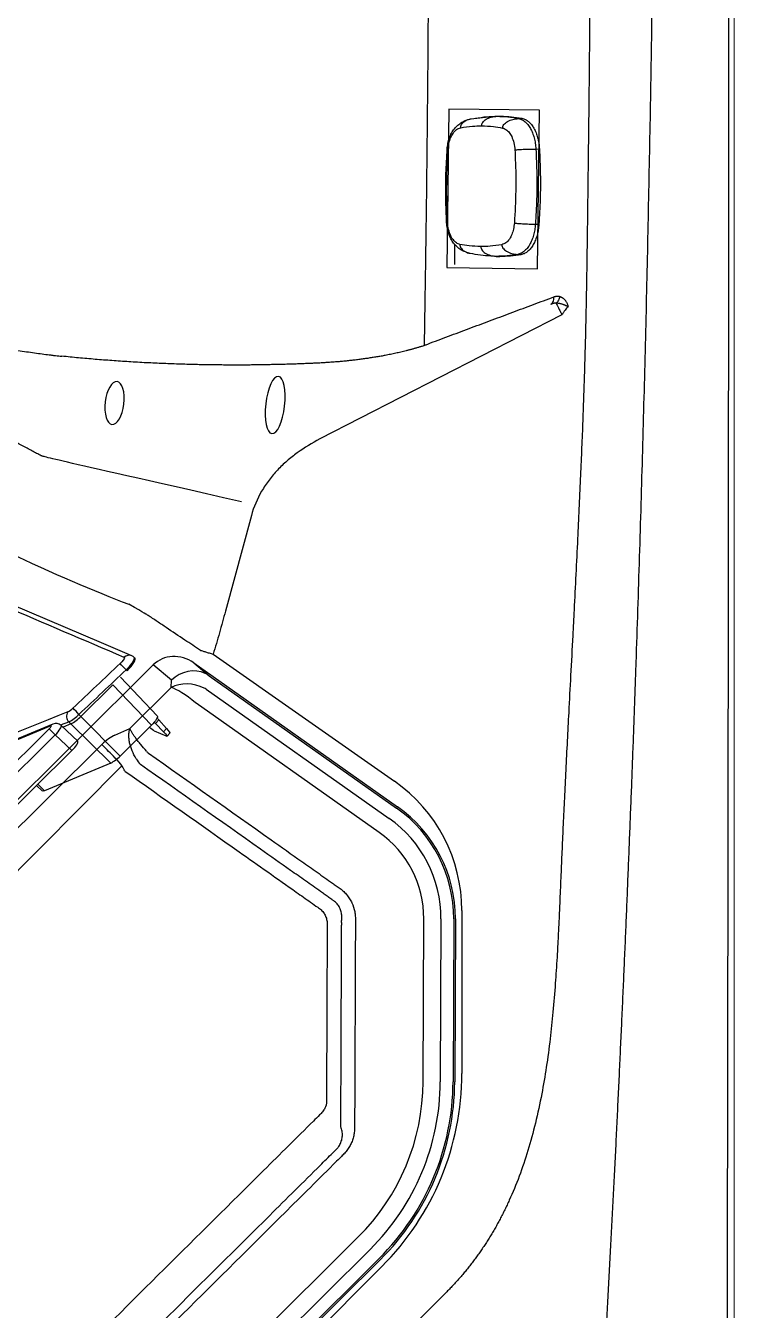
# Model space of a CAD drawing. Extents: x 528 to 612, y 788 to 934.
# Drawn here: x 600.08 to 612.38, y 815.98 to 838.28 of the extents above; entities that cross this region are included whole.
import ezdxf

# ---------------------------------------------------------------- set-up
doc = ezdxf.new("R2010")
doc.units = 0
doc.header["$MEASUREMENT"] = 0
for name, color, linetype in [('1', 4, 'Continuous'), ('BDIM_YELLOW', 2, 'Continuous'), ('DIM', 3, 'Continuous'), ('LIGHT', 1, 'Continuous'), ('Menu', 1, 'Continuous')]:
    doc.layers.add(name, color=color, linetype=linetype)

# ---------------------------------------------------------------- blocks, each defined once
blk = doc.blocks.new('WEIG')
at = {"layer": 'BDIM_YELLOW', "linetype": 'Continuous', "lineweight": 25}
for p, q in [((-0.5, 8.646), (-0.479, 8.646)), ((-0.445, 8.396), (-0.421, 8.396)), ((-0.421, 8.237), (0.504, 8.219)), ((-0.421, 8.051), (-0.421, 7.269)), ((-0.421, 8.051), (0.547, 8.032)), ((0.547, 8.032), (0.547, 7.269)), ((0.547, 7.269), (0.547, 8.032)), ((0.574, 8.105), (0.572, 8.19)), ((0.774, 8.18), (0.572, 8.19)), ((0.776, 8.103), (0.574, 8.105)), ((0.65, 7.998), (0.869, 8.088)), ((0.774, 8.18), (0.776, 8.103)), ((0.872, 8.165), (0.874, 8.092)), ((-0.469, 7.269), (-0.421, 7.269)), ((0.547, 7.269), (-0.421, 7.269)), ((-0.153, 6.927), (-0.55, 6.915)), ((-0.45, 7.053), (-0.505, 6.916)), ((-0.45, 7.053), (-0.501, 7.053)), ((0.52, 7.068), (-0.45, 7.053)), ((0.52, 7.068), (0.055, 5.913)), ((-0.675, 6.782), (-1.731, 4.159)), ((-0.669, 6.828), (-1.725, 4.206)), ((-0.668, 6.831), (-0.669, 6.828)), ((-0.653, -6.728), (-0.653, 6.727)), ((-0.653, 6.727), (-0.505, 6.727)), ((-0.109, 6.74), (-0.505, 6.727)), ((-0.505, 6.727), (-0.505, -6.728)), ((-0.109, -6.74), (-0.109, 6.74)), ((0.055, 5.913), (-0.109, 5.911)), ((-0.109, 5.88), (0.028, 5.882))]:
    blk.add_line(p, q, dxfattribs=at)
at = {"layer": 'BDIM_YELLOW', "linetype": 'Continuous', "lineweight": 25, "flags": 128}
for points in [[(-0.55, 8.636), (-1.076, 8.421), (-2.652, 7.776)], [(-0.624, 8.523), (-0.615, 8.521), (-0.606, 8.505), (-0.6, 8.477), (-0.596, 8.44), (-0.595, 8.399)], [(-0.445, 8.396), (-0.447, 8.479), (-0.456, 8.552), (-0.47, 8.608), (-0.487, 8.64), (-0.5, 8.643)], [(-0.421, 8.396), (-0.423, 8.448), (-0.426, 8.497), (-0.432, 8.542), (-0.44, 8.581), (-0.45, 8.612), (-0.461, 8.633), (-0.473, 8.644), (-0.479, 8.646)], [(0.055, 5.913), (0.042, 5.89), (0.028, 5.882)]]:
    blk.add_lwpolyline(points, dxfattribs=at)
at = {"layer": 'BDIM_YELLOW', "linetype": 'Continuous', "lineweight": 25}
for centre, radius, start, end in [((-0.504, 8.525), 0.121, 112.472, 180.6574), ((-0.512, 8.568), 0.0773, 81.1723, 119.3682), ((358.565, -0.003), 359.259, 178.65992, 178.83969), ((-0.736, -2.43), 10.829, 88.4585, 89.2554), ((359.075, -0.013), 359.618, 178.66008, 178.8396), ((-0.955, 7.268), 0.335, 341.8265, 0.6344), ((-0.503, 7.189), 0.136, 190.5714, 271.1137), ((-0.761, -5.255), 12.528, 88.6656, 89.3545), ((-1.136, 7.255), 0.667, 342.3492, 1.2328), ((-1.076, 7.247), 0.655, 342.7602, 1.9512), ((-0.062, 7.249), 0.609, 342.7603, 1.9516), ((-0.549, 6.787), 0.127, 90.3174, 160.8175), ((-0.584, 6.794), 0.0914, 158.2233, 188.0431)]:
    blk.add_arc(centre, radius, start, end, dxfattribs=at)
for centre, major_axis, ratio, start_param, end_param in [((318.368, 0), (-910.219, -329.734), 0.126611, 5.02422, 5.026684), ((336.133, 0), (-317.661, -277.901), 0.666132, 5.342658, 5.350514), ((336.147, -0.108), (-317.583, -277.807), 0.666037, 5.342635, 5.343035), ((-0.546, 6.727), (0.004, -0.187), 0.221083, 1.566408, 3.145837), ((-0.153, 6.74), (0, -0.188), 0.232392, 1.571354, 3.148816), ((-0.668, 6.727), (0, -0.0625), 0.232392, 1.571354, 3.665221)]:
    blk.add_ellipse(centre, major_axis=major_axis, ratio=ratio, start_param=start_param, end_param=end_param, dxfattribs=at)
at = {"layer": 'BDIM_YELLOW', "linetype": 'Continuous', "lineweight": 25, "extrusion": (0, 0, -1)}
for centre, major_axis, ratio, start_param, end_param in [((0.504, 8.031), (0, 0.188), 0.232456, 0.004592, 1.570442), ((0.661, 8.206), (-0.188, -0.001), 0.096976, 5.208183, 5.516205), ((0.663, 8.123), (-0.187, -0.007), 0.088863, 5.211351, 5.403771), ((0.685, 8.164), (-0.188, -0.001), 0.096976, 2.06659, 3.139938), ((0.687, 8.085), (-0.187, -0.007), 0.088863, 2.069758, 3.378755), ((0.468, 7.995), (-0.187, -0.007), 0.088863, 3.378755, 4.279902)]:
    blk.add_ellipse(centre, major_axis=major_axis, ratio=ratio, start_param=start_param, end_param=end_param, dxfattribs=at)
blk = doc.blocks.new('speaker')
at = {"layer": '1', "color": 3, "linetype": 'Continuous', "lineweight": 25}
for p, q in [((-0.157, 1.186), (-0.144, 1.189)), ((-0.144, 1.189), (0.214, 1.208)), ((0.212, 1.208), (0.273, 1.207)), ((0.272, 1.205), (0.374, 1.202)), ((0.313, 1.203), (0.374, 1.202)), ((0.683, 1.141), (0.743, 1.14)), ((0.74, 1.141), (0.743, 1.14)), ((0.948, 0.594), (1.009, 0.591)), ((0.858, -0.707), (0.919, -0.712)), ((-0.564, -0.965), (-0.588, -1.316)), ((-0.564, -0.965), (-0.588, -1.316)), ((-0.305, -1.143), (-0.318, -1.138)), ((0.145, -1.222), (0.05, -1.21)), ((0.112, -1.22), (0.051, -1.213)), ((0.206, -1.229), (0.111, -1.218)), ((0.145, -1.222), (0.206, -1.229)), ((0.52, -1.212), (0.58, -1.219)), ((0.588, -1.218), (0.58, -1.219))]:
    blk.add_line(p, q, dxfattribs=at)
for points, knots in [([(-0.589, 0.689), (-0.584, 0.722), (-0.573, 0.788), (-0.54, 0.879), (-0.498, 0.962), (-0.444, 1.034), (-0.381, 1.093), (-0.308, 1.139), (-0.238, 1.17), (-0.19, 1.179), (-0.171, 1.183)], [0, 0, 0, 0, 0.137423, 0.271063, 0.402521, 0.532791, 0.660804, 0.787455, 0.913938, 1, 1, 1, 1]), ([(-0.332, 1.045), (-0.331, 1.054), (-0.329, 1.076), (-0.313, 1.105), (-0.288, 1.132), (-0.239, 1.164), (-0.189, 1.184), (-0.15, 1.186), (-0.143, 1.187)], [0, 0, 0, 0, 0.100117, 0.216215, 0.355977, 0.521939, 0.915145, 1, 1, 1, 1]), ([(0.032, 1.054), (0.034, 1.064), (0.038, 1.085), (0.056, 1.115), (0.083, 1.142), (0.134, 1.174), (0.212, 1.2), (0.278, 1.202), (0.313, 1.203)], [0, 0, 0, 0, 0.075049, 0.162076, 0.266841, 0.391246, 0.685996, 1, 1, 1, 1]), ([(0.313, 1.203), (0.375, 1.198), (0.499, 1.186), (0.622, 1.156), (0.683, 1.141)], [0, 0, 0, 0, 0.5, 1, 1, 1, 1]), ([(0.374, 1.202), (0.435, 1.196), (0.558, 1.185), (0.679, 1.156), (0.74, 1.141)], [0, 0, 0, 0, 0.500001, 1, 1, 1, 1]), ([(0.392, 0.994), (0.395, 1.003), (0.4, 1.025), (0.419, 1.054), (0.448, 1.08), (0.502, 1.112), (0.582, 1.138), (0.649, 1.14), (0.683, 1.141)], [0, 0, 0, 0, 0.07505, 0.162076, 0.266839, 0.391242, 0.685992, 1, 1, 1, 1]), ([(0.683, 1.141), (0.702, 1.135), (0.739, 1.121), (0.79, 1.081), (0.836, 1.027), (0.876, 0.959), (0.908, 0.879), (0.931, 0.79), (0.946, 0.694), (0.947, 0.628), (0.948, 0.594)], [0, 0, 0, 0, 0.125505, 0.249704, 0.373992, 0.499776, 0.625678, 0.750079, 0.874386, 1, 1, 1, 1]), ([(0.743, 1.14), (0.762, 1.134), (0.799, 1.12), (0.851, 1.079), (0.897, 1.025), (0.937, 0.957), (0.969, 0.876), (0.992, 0.787), (1.007, 0.691), (1.009, 0.624), (1.009, 0.591)], [0, 0, 0, 0, 0.125114, 0.25021, 0.375201, 0.5, 0.624799, 0.74979, 0.874886, 1, 1, 1, 1]), ([(-0.575, 0.682), (-0.568, 0.717), (-0.556, 0.788), (-0.519, 0.881), (-0.469, 0.963), (-0.405, 1.024), (-0.357, 1.038), (-0.332, 1.045)], [0, 0, 0, 0, 0.1868454, 0.373701, 0.5604087, 0.7802215, 1, 1, 1, 1]), ([(-0.332, 1.045), (-0.264, 1.051), (-0.142, 1.062), (-0.021, 1.057), (0.032, 1.054)], [0, 0, 0, 0, 0.559986, 1, 1, 1, 1]), ([(0.032, 1.054), (0.1, 1.047), (0.221, 1.036), (0.34, 1.006), (0.392, 0.994)], [0, 0, 0, 0, 0.559986, 1, 1, 1, 1]), ([(0.392, 0.994), (0.412, 0.986), (0.452, 0.969), (0.503, 0.914), (0.546, 0.833), (0.577, 0.727), (0.581, 0.643), (0.583, 0.601)], [0, 0, 0, 0, 0.186661, 0.373374, 0.560001, 0.780011, 1, 1, 1, 1]), ([(-0.678, -0.587), (-0.675, -0.445), (-0.67, -0.161), (-0.64, 0.266), (-0.606, 0.548), (-0.589, 0.689)], [0, 0, 0, 0, 0.333326, 0.666674, 1, 1, 1, 1]), ([(-0.662, -0.582), (-0.66, -0.464), (-0.656, -0.228), (-0.631, 0.195), (-0.596, 0.498), (-0.575, 0.682)], [0, 0, 0, 0, 0.280017, 0.560061, 1, 1, 1, 1]), ([(-0.589, 0.689), (-0.589, 0.688), (-0.589, 0.687), (-0.579, 0.684), (-0.575, 0.682)], [0, 0, 0, 0, 0.47605, 1, 1, 1, 1]), ([(0.583, 0.601), (0.581, 0.483), (0.577, 0.246), (0.552, -0.177), (0.517, -0.479), (0.495, -0.664)], [0, 0, 0, 0, 0.280017, 0.560061, 1, 1, 1, 1]), ([(0.583, 0.601), (0.589, 0.602), (0.604, 0.603), (0.637, 0.604), (0.679, 0.604), (0.748, 0.604), (0.842, 0.601), (0.912, 0.597), (0.948, 0.594)], [0, 0, 0, 0, 0.075054, 0.162074, 0.266824, 0.391217, 0.685963, 1, 1, 1, 1]), ([(0.948, 0.594), (0.945, 0.45), (0.94, 0.16), (0.91, -0.276), (0.875, -0.563), (0.858, -0.707)], [0, 0, 0, 0, 0.333331, 0.666669, 1, 1, 1, 1]), ([(1.009, 0.591), (1.007, 0.446), (1.001, 0.156), (0.971, -0.28), (0.937, -0.568), (0.919, -0.712)], [0, 0, 0, 0, 0.333338, 0.666662, 1, 1, 1, 1]), ([(-0.331, -1.134), (-0.349, -1.127), (-0.395, -1.112), (-0.461, -1.072), (-0.526, -1.017), (-0.581, -0.949), (-0.624, -0.871), (-0.655, -0.783), (-0.674, -0.687), (-0.677, -0.621), (-0.678, -0.587)], [0, 0, 0, 0, 0.086276, 0.212098, 0.338317, 0.466117, 0.596395, 0.728059, 0.862063, 1, 1, 1, 1]), ([(-0.662, -0.582), (-0.667, -0.583), (-0.677, -0.585), (-0.677, -0.586), (-0.677, -0.587)], [0, 0, 0, 0, 0.524053, 1, 1, 1, 1]), ([(-0.472, -0.975), (-0.492, -0.967), (-0.531, -0.951), (-0.582, -0.895), (-0.626, -0.815), (-0.656, -0.708), (-0.66, -0.624), (-0.662, -0.582)], [0, 0, 0, 0, 0.186661, 0.373374, 0.560001, 0.780011, 1, 1, 1, 1]), ([(0.495, -0.664), (0.489, -0.699), (0.476, -0.769), (0.44, -0.863), (0.39, -0.944), (0.326, -1.006), (0.277, -1.019), (0.253, -1.026)], [0, 0, 0, 0, 0.186845, 0.373701, 0.560409, 0.780222, 1, 1, 1, 1]), ([(0.495, -0.664), (0.502, -0.665), (0.516, -0.669), (0.549, -0.674), (0.59, -0.68), (0.659, -0.689), (0.753, -0.699), (0.822, -0.704), (0.858, -0.707)], [0, 0, 0, 0, 0.0750544, 0.1620735, 0.2668246, 0.3912169, 0.6859633, 1, 1, 1, 1]), ([(0.858, -0.707), (0.853, -0.74), (0.842, -0.806), (0.814, -0.898), (0.779, -0.983), (0.737, -1.058), (0.688, -1.12), (0.635, -1.167), (0.578, -1.2), (0.54, -1.208), (0.52, -1.212)], [0, 0, 0, 0, 0.125614, 0.249921, 0.374322, 0.500224, 0.626008, 0.750296, 0.874495, 1, 1, 1, 1]), ([(0.919, -0.712), (0.914, -0.744), (0.904, -0.809), (0.876, -0.901), (0.842, -0.985), (0.801, -1.059), (0.753, -1.121), (0.701, -1.169), (0.645, -1.204), (0.607, -1.213), (0.588, -1.218)], [0, 0, 0, 0, 0.125117, 0.250217, 0.375217, 0.500028, 0.624818, 0.749795, 0.874889, 1, 1, 1, 1]), ([(-0.472, -0.975), (-0.472, -0.985), (-0.473, -1.006), (-0.461, -1.038), (-0.44, -1.068), (-0.396, -1.106), (-0.349, -1.132), (-0.311, -1.14), (-0.305, -1.141)], [0, 0, 0, 0, 0.100431, 0.216895, 0.357098, 0.523583, 0.918025, 1, 1, 1, 1]), ([(-0.112, -1.035), (-0.18, -1.029), (-0.3, -1.017), (-0.419, -0.988), (-0.472, -0.975)], [0, 0, 0, 0, 0.559986, 1, 1, 1, 1]), ([(0.253, -1.026), (0.185, -1.032), (0.063, -1.044), (-0.059, -1.038), (-0.112, -1.035)], [0, 0, 0, 0, 0.559986, 1, 1, 1, 1]), ([(-0.112, -1.035), (-0.112, -1.045), (-0.111, -1.067), (-0.097, -1.099), (-0.074, -1.129), (-0.028, -1.168), (0.046, -1.204), (0.111, -1.216), (0.145, -1.222)], [0, 0, 0, 0, 0.075048, 0.162077, 0.266843, 0.39125, 0.686, 1, 1, 1, 1]), ([(0.253, -1.026), (0.254, -1.036), (0.256, -1.057), (0.271, -1.089), (0.296, -1.119), (0.345, -1.159), (0.421, -1.194), (0.487, -1.206), (0.52, -1.212)], [0, 0, 0, 0, 0.075049, 0.162076, 0.266841, 0.391246, 0.685996, 1, 1, 1, 1]), ([(0.051, -1.213), (-0.009, -1.204), (-0.128, -1.188), (-0.246, -1.158), (-0.305, -1.143)], [0, 0, 0, 0, 0.500034, 1, 1, 1, 1]), ([(0.58, -1.219), (0.517, -1.225), (0.392, -1.237), (0.268, -1.232), (0.206, -1.229)], [0, 0, 0, 0, 0.499999, 1, 1, 1, 1])]:
    blk.add_open_spline(points, degree=3, knots=knots, dxfattribs=at)
for points in [[(-0.063, 1.194), (0, 1.2), (0.125, 1.212), (0.25, 1.206), (0.313, 1.203)], [(0.52, -1.212), (0.458, -1.218), (0.332, -1.23), (0.207, -1.224), (0.145, -1.222)]]:
    blk.add_open_spline(points, degree=3, dxfattribs=at)
blk = doc.blocks.new('2018 LL Filter Lid')
at = {"layer": '1', "linetype": 'Continuous', "lineweight": 25}
for p, q in [((-4.023, 9.193), (4.049, 9.193)), ((-4.023, 9.165), (4.049, 9.165)), ((-4.023, 8.943), (4.049, 8.943)), ((4.049, 8.645), (-4.023, 8.645)), ((-9.115, 5.913), (-7.115, 7.912)), ((-9.094, 5.893), (-7.095, 7.892)), ((-8.938, 5.736), (-6.938, 7.736)), ((-6.727, 7.525), (-8.727, 5.525)), ((-9.022, -0.441), (-9.773, 3.823)), ((-9.054, -0.095), (-9.745, 3.828)), ((-8.851, 0.033), (-9.527, 3.866)), ((-9.234, 3.918), (-8.558, 0.084)), ((-6.876, -0.05), (6.876, 0.05)), ((-9.022, -0.441), (-9.054, -0.095)), ((-8.441, -0.413), (-8.536, -0.499)), ((-7.429, -0.413), (-8.441, -0.413)), ((-7.167, -0.514), (-7.429, -0.413)), ((-8.536, -0.499), (-8.498, -0.912)), ((-6.89, -0.561), (6.916, -0.561)), ((-8.498, -0.912), (8.524, -0.912))]:
    blk.add_line(p, q, dxfattribs=at)
for centre, radius, start, end in [((-4.023, 4.82), 4.373, 90, 134.9999), ((-4.023, 4.82), 4.344, 90, 134.9999), ((-4.023, 4.82), 4.123, 90, 134.9999), ((-4.023, 4.82), 3.825, 90, 134.9999), ((-7.437, 4.235), 2.373, 134.9999, 190), ((-7.437, 4.235), 2.344, 134.9999, 190), ((-7.437, 4.235), 2.123, 134.9999, 190), ((-7.437, 4.235), 1.825, 134.9999, 190)]:
    blk.add_arc(centre, radius, start, end, dxfattribs=at)
for centre, major_axis, ratio, start_param, end_param in [((-8.354, 0.15), (0.353, -0.388), 0.966078, 4.221091, 4.291367), ((-8.354, 0.15), (-0.164, -0.149), 0.846462, 5.791888, 5.862163), ((-8.441, 0.071), (0.051, -0.525), 0.214989, 4.691687, 5.862035), ((-8.547, 0.105), (-0.369, -0.442), 0.813707, 5.692032, 5.847907), ((-8.536, -0.016), (-0.525, 0.023), 0.919446, 0.370167, 1.61079), ((-8.441, 0.071), (0.267, -0.458), 0.746474, 4.448741, 5.619089), ((-8.506, -0.342), (0.053, -0.568), 0.920287, 4.801709, 6.198207)]:
    blk.add_ellipse(centre, major_axis=major_axis, ratio=ratio, start_param=start_param, end_param=end_param, dxfattribs=at)
for points, knots in [([(-7.358, 0.117), (-7.509, 0.973), (-7.66, 1.829), (-7.849, 2.899), (-7.887, 3.113), (-7.943, 3.434), (-7.962, 3.541), (-8, 3.755), (-8.019, 3.861), (-8.042, 3.995), (-8.047, 4.022), (-8.054, 4.062), (-8.056, 4.075), (-8.061, 4.102), (-8.064, 4.116), (-8.07, 4.156), (-8.073, 4.183), (-8.074, 4.237), (-8.074, 4.264), (-8.069, 4.317), (-8.065, 4.344), (-8.056, 4.384), (-8.052, 4.397), (-8.045, 4.423), (-8.041, 4.436), (-8.018, 4.499), (-7.994, 4.547), (-7.949, 4.615), (-7.932, 4.637), (-7.906, 4.667), (-7.897, 4.677), (-7.878, 4.696), (-7.868, 4.706), (-7.84, 4.734), (-7.821, 4.753), (-7.783, 4.791), (-7.764, 4.81), (-7.669, 4.905), (-7.593, 4.981), (-7.212, 5.362), (-6.908, 5.666), (-6.3, 6.274), (-5.995, 6.578), (-5.615, 6.959), (-5.539, 7.035), (-5.444, 7.13), (-5.425, 7.149), (-5.387, 7.187), (-5.368, 7.206), (-5.34, 7.234), (-5.33, 7.244), (-5.311, 7.263), (-5.301, 7.272), (-5.271, 7.299), (-5.25, 7.315), (-5.216, 7.338), (-5.205, 7.346), (-5.182, 7.359), (-5.17, 7.366), (-5.134, 7.385), (-5.11, 7.396), (-5.06, 7.415), (-5.034, 7.423), (-4.982, 7.435), (-4.955, 7.44), (-4.915, 7.445), (-4.902, 7.446), (-4.875, 7.447), (-4.862, 7.447), (-4.822, 7.447), (-4.795, 7.447), (-4.715, 7.447), (-4.661, 7.447), (-4.394, 7.447), (-4.18, 7.447), (-3.752, 7.447), (-3.538, 7.447), (-1.614, 7.447), (0.097, 7.447), (2.236, 7.447), (2.664, 7.447), (3.52, 7.447), (3.947, 7.447), (4.482, 7.447), (4.589, 7.447), (4.749, 7.447), (4.803, 7.447), (4.87, 7.447), (4.883, 7.447), (4.91, 7.447), (4.923, 7.446), (4.95, 7.444), (4.963, 7.442), (4.99, 7.438), (5.003, 7.436), (5.068, 7.422), (5.118, 7.405), (5.178, 7.376), (5.19, 7.37), (5.213, 7.357), (5.225, 7.35), (5.258, 7.328), (5.28, 7.312), (5.31, 7.287), (5.32, 7.278), (5.34, 7.26), (5.349, 7.251), (5.378, 7.223), (5.397, 7.204), (5.453, 7.147), (5.491, 7.109), (5.832, 6.768), (6.135, 6.465), (6.438, 6.162)], [0, 0, 0, 0, 0.125, 0.125, 0.15625, 0.15625, 0.171875, 0.171875, 0.1875, 0.1875, 0.191406, 0.191406, 0.193359, 0.193359, 0.195312, 0.195312, 0.199219, 0.199219, 0.203125, 0.203125, 0.207031, 0.207031, 0.208984, 0.208984, 0.210937, 0.210937, 0.21875, 0.21875, 0.222656, 0.222656, 0.224609, 0.224609, 0.226562, 0.226562, 0.230469, 0.230469, 0.234375, 0.234375, 0.25, 0.25, 0.3125, 0.3125, 0.375, 0.375, 0.390625, 0.390625, 0.394531, 0.394531, 0.398437, 0.398437, 0.400391, 0.400391, 0.402344, 0.402344, 0.40625, 0.40625, 0.408203, 0.408203, 0.410156, 0.410156, 0.414062, 0.414062, 0.417969, 0.417969, 0.421875, 0.421875, 0.423828, 0.423828, 0.425781, 0.425781, 0.429687, 0.429687, 0.4375, 0.4375, 0.46875, 0.46875, 0.5, 0.5, 0.75, 0.75, 0.8125, 0.8125, 0.875, 0.875, 0.890625, 0.890625, 0.898437, 0.898437, 0.900391, 0.900391, 0.902344, 0.902344, 0.904297, 0.904297, 0.90625, 0.90625, 0.914062, 0.914062, 0.916016, 0.916016, 0.917969, 0.917969, 0.921875, 0.921875, 0.923828, 0.923828, 0.925781, 0.925781, 0.929687, 0.929687, 0.9375, 0.9375, 1, 1, 1, 1]), ([(6.269, 5.994), (5.95, 6.313), (5.631, 6.632), (5.292, 6.971), (5.262, 7), (5.227, 7.035), (5.213, 7.05), (5.205, 7.058), (5.203, 7.06), (5.198, 7.065), (5.195, 7.068), (5.188, 7.075), (5.183, 7.08), (5.178, 7.089), (5.177, 7.091), (5.174, 7.097), (5.173, 7.1), (5.167, 7.114), (5.161, 7.126), (5.14, 7.158), (5.124, 7.177), (5.097, 7.205), (5.087, 7.213), (5.066, 7.229), (5.056, 7.237), (5.033, 7.25), (5.022, 7.257), (4.998, 7.268), (4.986, 7.273), (4.961, 7.281), (4.949, 7.285), (4.93, 7.289), (4.923, 7.291), (4.91, 7.293), (4.904, 7.294), (4.885, 7.296), (4.872, 7.296), (4.846, 7.296), (4.833, 7.296), (4.717, 7.297), (4.615, 7.296), (4.409, 7.296), (4.306, 7.296), (3.38, 7.296), (2.558, 7.296), (0.089, 7.296), (-1.556, 7.296), (-3.613, 7.296), (-4.025, 7.296), (-4.539, 7.296), (-4.642, 7.296), (-4.771, 7.296), (-4.796, 7.296), (-4.835, 7.296), (-4.848, 7.297), (-4.867, 7.295), (-4.873, 7.295), (-4.886, 7.293), (-4.892, 7.292), (-4.911, 7.288), (-4.924, 7.284), (-4.949, 7.276), (-4.961, 7.272), (-4.998, 7.256), (-5.021, 7.243), (-5.053, 7.22), (-5.063, 7.211), (-5.082, 7.193), (-5.091, 7.184), (-5.117, 7.154), (-5.131, 7.132), (-5.145, 7.104), (-5.146, 7.101), (-5.149, 7.095), (-5.151, 7.092), (-5.156, 7.083), (-5.159, 7.077), (-5.166, 7.07), (-5.168, 7.067), (-5.173, 7.063), (-5.175, 7.06), (-5.183, 7.054), (-5.187, 7.049), (-5.202, 7.035), (-5.211, 7.026), (-5.229, 7.007), (-5.239, 6.998), (-5.267, 6.97), (-5.285, 6.951), (-5.323, 6.913), (-5.379, 6.857), (-5.734, 6.502), (-6.071, 6.166), (-6.669, 5.567), (-6.968, 5.268), (-7.342, 4.894), (-7.417, 4.819), (-7.529, 4.707), (-7.567, 4.67), (-7.623, 4.614), (-7.642, 4.595), (-7.67, 4.567), (-7.679, 4.557), (-7.698, 4.539), (-7.707, 4.529), (-7.722, 4.516), (-7.727, 4.512), (-7.736, 4.503), (-7.741, 4.498), (-7.755, 4.484), (-7.763, 4.474), (-7.787, 4.442), (-7.801, 4.419), (-7.817, 4.383), (-7.822, 4.371), (-7.83, 4.345), (-7.833, 4.332), (-7.841, 4.293), (-7.843, 4.267), (-7.841, 4.228), (-7.84, 4.214), (-7.837, 4.195), (-7.836, 4.188), (-7.833, 4.175), (-7.832, 4.169), (-7.827, 4.149), (-7.825, 4.136), (-7.82, 4.11), (-7.818, 4.097), (-7.811, 4.058), (-7.806, 4.032), (-7.797, 3.979), (-7.793, 3.953), (-7.77, 3.822), (-7.751, 3.718), (-7.714, 3.508), (-7.696, 3.404), (-7.64, 3.089), (-7.603, 2.88), (-7.419, 1.833), (-7.271, 0.996), (-7.123, 0.159)], [0, 0, 0, 0, 0.0625, 0.0625, 0.066406, 0.068359, 0.069336, 0.069336, 0.069824, 0.069824, 0.070313, 0.070313, 0.071289, 0.071289, 0.071777, 0.071777, 0.072266, 0.072266, 0.074219, 0.074219, 0.078125, 0.078125, 0.080078, 0.080078, 0.082031, 0.082031, 0.083984, 0.083984, 0.085937, 0.085937, 0.087891, 0.087891, 0.088867, 0.088867, 0.089844, 0.089844, 0.091797, 0.091797, 0.09375, 0.09375, 0.109375, 0.109375, 0.125, 0.125, 0.25, 0.25, 0.5, 0.5, 0.5625, 0.5625, 0.578125, 0.578125, 0.582031, 0.582031, 0.583984, 0.583984, 0.584961, 0.584961, 0.585937, 0.585937, 0.587891, 0.587891, 0.589844, 0.589844, 0.59375, 0.59375, 0.595703, 0.595703, 0.597656, 0.597656, 0.601562, 0.601562, 0.602051, 0.602051, 0.602539, 0.602539, 0.603516, 0.603516, 0.604004, 0.604004, 0.604492, 0.604492, 0.605469, 0.605469, 0.607422, 0.607422, 0.609375, 0.609375, 0.613281, 0.613281, 0.617187, 0.625, 0.6875, 0.6875, 0.75, 0.75, 0.765625, 0.765625, 0.773437, 0.773437, 0.777344, 0.777344, 0.779297, 0.779297, 0.78125, 0.78125, 0.782227, 0.782227, 0.783203, 0.783203, 0.785156, 0.785156, 0.789062, 0.789062, 0.791016, 0.791016, 0.792969, 0.792969, 0.796875, 0.796875, 0.798828, 0.798828, 0.799805, 0.799805, 0.800781, 0.800781, 0.802734, 0.802734, 0.804687, 0.804687, 0.808594, 0.808594, 0.8125, 0.8125, 0.828125, 0.828125, 0.84375, 0.84375, 0.875, 0.875, 1, 1, 1, 1]), ([(-6.85, 0.052), (-6.99, 0.849), (-7.131, 1.646), (-7.342, 2.842), (-7.412, 3.24), (-7.5, 3.738), (-7.517, 3.838), (-7.544, 3.987), (-7.552, 4.037), (-7.563, 4.099), (-7.566, 4.112), (-7.569, 4.137), (-7.571, 4.149), (-7.571, 4.175), (-7.571, 4.187), (-7.569, 4.213), (-7.567, 4.226), (-7.559, 4.263), (-7.551, 4.287), (-7.536, 4.322), (-7.53, 4.334), (-7.516, 4.355), (-7.509, 4.366), (-7.494, 4.386), (-7.485, 4.396), (-7.467, 4.414), (-7.458, 4.423), (-7.431, 4.45), (-7.413, 4.468), (-7.322, 4.559), (-7.249, 4.632), (-6.885, 4.996), (-6.594, 5.287), (-6.012, 5.869), (-5.721, 6.16), (-5.394, 6.487), (-5.358, 6.524), (-5.312, 6.569), (-5.303, 6.578), (-5.289, 6.592), (-5.285, 6.597), (-5.278, 6.603), (-5.276, 6.605), (-5.271, 6.61), (-5.268, 6.612), (-5.26, 6.617), (-5.255, 6.621), (-5.244, 6.628), (-5.238, 6.631), (-5.221, 6.64), (-5.209, 6.644), (-5.184, 6.653), (-5.172, 6.656), (-5.147, 6.662), (-5.134, 6.664), (-5.109, 6.667), (-5.096, 6.667), (-5.071, 6.668), (-5.058, 6.668), (-4.995, 6.668), (-4.944, 6.668), (-4.691, 6.668), (-4.488, 6.668), (-3.88, 6.668), (-3.475, 6.668), (-1.448, 6.668), (0.174, 6.668), (2.606, 6.668), (3.417, 6.668), (4.431, 6.668), (4.633, 6.668), (4.887, 6.668), (4.938, 6.668), (5.014, 6.668), (5.039, 6.668), (5.077, 6.668), (5.09, 6.668), (5.115, 6.668), (5.128, 6.667), (5.165, 6.664), (5.19, 6.659), (5.22, 6.65), (5.226, 6.648), (5.238, 6.643), (5.244, 6.64), (5.262, 6.632), (5.273, 6.626), (5.289, 6.616), (5.294, 6.612), (5.303, 6.604), (5.308, 6.6), (5.321, 6.587), (5.33, 6.578), (5.356, 6.551), (5.374, 6.534), (5.674, 6.234), (5.956, 5.952), (6.238, 5.67)], [0, 0, 0, 0, 0.125, 0.125, 0.1875, 0.1875, 0.203125, 0.203125, 0.210937, 0.210937, 0.212891, 0.212891, 0.214844, 0.214844, 0.216797, 0.216797, 0.21875, 0.21875, 0.222656, 0.222656, 0.224609, 0.224609, 0.226562, 0.226562, 0.228516, 0.228516, 0.230469, 0.230469, 0.234375, 0.234375, 0.25, 0.25, 0.3125, 0.3125, 0.375, 0.375, 0.382812, 0.382812, 0.384766, 0.384766, 0.385742, 0.385742, 0.38623, 0.38623, 0.386719, 0.386719, 0.387695, 0.387695, 0.388672, 0.388672, 0.390625, 0.390625, 0.392578, 0.392578, 0.394531, 0.394531, 0.396484, 0.396484, 0.398437, 0.398437, 0.40625, 0.40625, 0.4375, 0.4375, 0.5, 0.5, 0.75, 0.75, 0.875, 0.875, 0.90625, 0.90625, 0.914063, 0.914063, 0.917969, 0.917969, 0.919922, 0.919922, 0.921875, 0.921875, 0.925781, 0.925781, 0.926758, 0.926758, 0.927734, 0.927734, 0.929688, 0.929688, 0.930664, 0.930664, 0.931641, 0.931641, 0.933594, 0.933594, 0.9375, 0.9375, 1, 1, 1, 1]), ([(-7.358, 0.071), (-7.361, 0.019), (-7.365, -0.032), (-7.371, -0.093), (-7.372, -0.105), (-7.375, -0.129), (-7.376, -0.141), (-7.38, -0.176), (-7.383, -0.198), (-7.39, -0.241), (-7.393, -0.261), (-7.4, -0.299), (-7.403, -0.317), (-7.409, -0.341), (-7.41, -0.349), (-7.414, -0.364), (-7.416, -0.371), (-7.42, -0.384), (-7.422, -0.39), (-7.424, -0.399), (-7.425, -0.402), (-7.427, -0.407), (-7.428, -0.41), (-7.429, -0.413)], [0, 0, 0, 0, 0.25, 0.25, 0.3125, 0.3125, 0.375, 0.375, 0.5, 0.5, 0.625, 0.625, 0.75, 0.75, 0.8125, 0.8125, 0.875, 0.875, 0.9375, 0.9375, 0.96875, 0.96875, 1, 1, 1, 1]), ([(-7.139, 0.036), (-7.151, -0.015), (-7.167, -0.063), (-7.191, -0.122), (-7.197, -0.134), (-7.207, -0.156), (-7.213, -0.168), (-7.23, -0.2), (-7.242, -0.221), (-7.268, -0.26), (-7.281, -0.279), (-7.309, -0.314), (-7.323, -0.33), (-7.345, -0.351), (-7.353, -0.358), (-7.368, -0.371), (-7.375, -0.377), (-7.391, -0.389), (-7.398, -0.394), (-7.41, -0.402), (-7.414, -0.404), (-7.421, -0.408), (-7.425, -0.411), (-7.429, -0.413)], [0, 0, 0, 0, 0.25, 0.25, 0.3125, 0.3125, 0.375, 0.375, 0.5, 0.5, 0.625, 0.625, 0.75, 0.75, 0.8125, 0.8125, 0.875, 0.875, 0.9375, 0.9375, 0.96875, 0.96875, 1, 1, 1, 1]), ([(-6.852, 0.045), (-6.852, 0.045), (-6.89, -0.074), (-6.89, -0.197), (-6.89, -0.257), (-6.89, -0.368), (-6.89, -0.418), (-6.89, -0.502), (-6.89, -0.537), (-6.89, -0.561)], [0, 0, 0, 0, 0.25, 0.25, 0.5, 0.5, 0.75, 0.75, 1, 1, 1, 1]), ([(-7.167, -0.514), (-7.131, -0.528), (-7.088, -0.54), (-6.993, -0.556), (-6.942, -0.561), (-6.89, -0.561)], [0, 0, 0, 0, 0.5, 0.5, 1, 1, 1, 1])]:
    blk.add_open_spline(points, degree=3, knots=knots, dxfattribs=at)
for points in [[(-7.358, 0.071), (-7.355, 0.086), (-7.356, 0.102), (-7.358, 0.117)], [(-7.139, 0.036), (-7.129, 0.076), (-7.124, 0.117), (-7.123, 0.159)]]:
    blk.add_open_spline(points, degree=3, dxfattribs=at)
blk = doc.blocks.new('2018 FLASH')
at = {"layer": '1', "color": 6, "linetype": 'Continuous', "lineweight": 18}
blk.add_line((84.42, 2.898), (84.42, 81.522), dxfattribs=at)
at = {"layer": '1', "linetype": 'Continuous', "lineweight": 25}
for p, q in [((79.464, 31.913), (79.429, 29.163)), ((81.04, 31.893), (79.464, 31.913)), ((81.005, 29.143), (81.04, 31.893)), ((79.429, 29.163), (81.005, 29.143)), ((81.428, 28.344), (77.226, 26.188)), ((79.035, 27.813), (79.048, 27.813)), ((79.035, 27.807), (79.048, 27.813)), ((79.035, 27.807), (79.035, 27.813)), ((76.036, 24.858), (75.585, 23.198)), ((75.372, 22.452), (78.523, 20.246)), ((79.69, 18.003), (79.69, 15.175)), ((78.303, 11.825), (72.595, 6.117)), ((79.427, 11.385), (72.481, 4.439))]:
    blk.add_line(p, q, dxfattribs=at)
for centre, radius, start, end in [((81.158, 28.632), 0.132, 304.798, 9.8316), ((76.952, 18.003), 2.738, 359.9999, 55), ((74.952, 15.175), 4.738, 315, 359.9999)]:
    blk.add_arc(centre, radius, start, end, dxfattribs=at)
blk.add_ellipse((-11.01, 84.019), major_axis=(87.337, -61.039), ratio=0.051723, start_param=5.993439, end_param=6.080707, dxfattribs=at)
for points, knots in [([(84.277, 81.473), (84.277, 81.469), (84.277, 81.466), (84.277, 81.46), (84.277, 81.45), (84.277, 81.428), (84.277, 81.383), (84.277, 81.294), (84.278, 81.115), (84.278, 80.757), (84.28, 80.041), (84.283, 78.61), (84.286, 77.383), (84.291, 74.929), (84.294, 73.293), (84.303, 68.385), (84.308, 65.113), (84.315, 58.569), (84.318, 55.298), (84.321, 48.754), (84.323, 42.21), (84.321, 35.666), (84.318, 29.122), (84.315, 25.851), (84.308, 19.307), (84.303, 16.035), (84.291, 9.491), (84.284, 6.219), (84.277, 2.947)], [0, 0, 0, 0, 0.000122, 0.000122, 0.000244, 0.000488, 0.000977, 0.001953, 0.003906, 0.007812, 0.015625, 0.03125, 0.0625, 0.0625, 0.125, 0.125, 0.25, 0.25, 0.375, 0.375, 0.5, 0.625, 0.625, 0.75, 0.75, 0.875, 0.875, 1, 1, 1, 1]), ([(81.855, 50.431), (81.857, 50.252), (81.863, 49.895), (81.87, 49.359), (81.877, 48.823), (81.884, 48.287), (81.89, 47.751), (81.896, 47.215), (81.901, 46.678), (81.906, 46.142), (81.911, 45.606), (81.915, 45.07), (81.919, 44.534), (81.922, 43.998), (81.925, 43.462), (81.928, 42.926), (81.93, 42.39), (81.932, 41.854), (81.933, 41.318), (81.934, 40.782), (81.935, 40.246), (81.935, 39.709), (81.935, 39.173), (81.934, 38.637), (81.933, 38.101), (81.932, 37.565), (81.93, 37.029), (81.928, 36.493), (81.925, 35.957), (81.922, 35.421), (81.919, 34.885), (81.915, 34.349), (81.911, 33.813), (81.906, 33.277), (81.901, 32.741), (81.896, 32.205), (81.89, 31.669), (81.884, 31.133), (81.877, 30.597), (81.87, 30.061), (81.863, 29.525), (81.857, 29.168), (81.855, 28.989)], [0, 0, 0, 0, 0.025004, 0.050008, 0.075011, 0.100014, 0.125017, 0.150019, 0.175021, 0.200023, 0.225024, 0.250025, 0.275026, 0.300027, 0.325027, 0.350027, 0.375027, 0.400027, 0.425026, 0.450026, 0.475025, 0.500024, 0.525023, 0.550022, 0.575021, 0.60002, 0.625018, 0.650017, 0.675016, 0.700014, 0.725013, 0.750011, 0.77501, 0.800008, 0.825007, 0.850006, 0.875005, 0.900003, 0.925002, 0.950001, 0.975001, 1, 1, 1, 1]), ([(81.835, 4.739), (81.845, 4.884), (81.864, 5.175), (81.892, 5.61), (81.92, 6.046), (81.948, 6.482), (81.975, 6.918), (82.002, 7.354), (82.029, 7.79), (82.055, 8.227), (82.081, 8.664), (82.107, 9.101), (82.132, 9.538), (82.157, 9.976), (82.181, 10.413), (82.205, 10.851), (82.229, 11.289), (82.253, 11.727), (82.276, 12.166), (82.299, 12.604), (82.321, 13.043), (82.344, 13.482), (82.366, 13.921), (82.387, 14.361), (82.408, 14.8), (82.429, 15.24), (82.449, 15.68), (82.47, 16.12), (82.489, 16.56), (82.509, 17.001), (82.528, 17.442), (82.547, 17.883), (82.565, 18.324), (82.583, 18.765), (82.601, 19.207), (82.618, 19.648), (82.636, 20.09), (82.652, 20.532), (82.669, 20.975), (82.685, 21.417), (82.7, 21.86), (82.721, 22.461), (82.747, 23.222), (82.776, 24.142), (82.804, 25.062), (82.83, 25.983), (82.855, 26.905), (82.879, 27.828), (82.901, 28.751), (82.921, 29.675), (82.94, 30.6), (82.958, 31.525), (82.974, 32.451), (82.989, 33.378), (83.002, 34.305), (83.014, 35.234), (83.024, 36.163), (83.033, 37.092), (83.04, 38.023), (83.046, 38.954), (83.049, 39.575), (83.05, 39.885)], [0, 0, 0, 0, 0.012402, 0.024809, 0.037221, 0.049638, 0.06206, 0.074487, 0.086919, 0.099356, 0.111797, 0.124244, 0.136696, 0.149152, 0.161614, 0.174081, 0.186553, 0.199029, 0.211511, 0.223998, 0.23649, 0.248987, 0.261489, 0.273996, 0.286508, 0.299025, 0.311548, 0.324075, 0.336608, 0.349145, 0.361688, 0.374236, 0.386789, 0.399348, 0.411911, 0.42448, 0.437053, 0.449632, 0.462216, 0.474806, 0.4874, 0.5, 0.526143, 0.552305, 0.578486, 0.604686, 0.630905, 0.657142, 0.683399, 0.709676, 0.735971, 0.762286, 0.78862, 0.814974, 0.841347, 0.86774, 0.894152, 0.920584, 0.947036, 0.973508, 1, 1, 1, 1]), ([(79.113, 35.611), (79.113, 35.454), (79.112, 35.141), (79.11, 34.672), (79.107, 34.202), (79.105, 33.732), (79.101, 33.263), (79.098, 32.793), (79.094, 32.323), (79.089, 31.853), (79.085, 31.383), (79.079, 30.912), (79.074, 30.442), (79.068, 29.972), (79.061, 29.501), (79.057, 29.188), (79.054, 29.031)], [0, 0, 0, 0, 0.0713419, 0.1426972, 0.2140656, 0.2854474, 0.3568425, 0.4282509, 0.4996727, 0.5711078, 0.6425563, 0.7140182, 0.7854935, 0.8569822, 0.9284844, 1, 1, 1, 1]), ([(81.855, 28.989), (81.854, 28.932), (81.852, 28.818), (81.849, 28.647), (81.846, 28.474), (81.842, 28.299), (81.838, 28.122), (81.834, 27.944), (81.83, 27.825), (81.829, 27.765)], [0, 0, 0, 0, 0.138824, 0.278991, 0.420502, 0.563359, 0.70756, 0.853107, 1, 1, 1, 1]), ([(79.145, 27.854), (79.264, 27.899), (79.502, 27.987), (79.859, 28.121), (80.217, 28.254), (80.574, 28.388), (80.931, 28.521), (81.169, 28.61), (81.288, 28.655)], [0, 0, 0, 0, 0.1666663, 0.3333325, 0.4999989, 0.6666658, 0.833333, 1, 1, 1, 1]), ([(81.325, 28.544), (81.323, 28.544), (81.318, 28.544), (81.31, 28.543), (81.303, 28.543), (81.295, 28.542), (81.287, 28.541), (81.28, 28.539), (81.272, 28.537), (81.264, 28.535), (81.257, 28.533), (81.249, 28.53), (81.241, 28.527), (81.236, 28.525), (81.234, 28.524)], [0, 0, 0, 0, 0.083842, 0.167397, 0.250741, 0.33394, 0.417054, 0.500135, 0.583227, 0.66637, 0.749594, 0.832928, 0.91639, 1, 1, 1, 1]), ([(81.288, 28.655), (81.291, 28.656), (81.297, 28.658), (81.306, 28.66), (81.315, 28.663), (81.324, 28.664), (81.333, 28.666), (81.342, 28.666), (81.351, 28.666), (81.36, 28.666), (81.369, 28.665), (81.378, 28.664), (81.384, 28.662), (81.387, 28.661)], [0, 0, 0, 0, 0.09134, 0.182452, 0.273366, 0.364118, 0.454755, 0.545333, 0.635918, 0.726586, 0.817422, 0.908525, 1, 1, 1, 1]), ([(81.387, 28.661), (81.384, 28.638), (81.378, 28.616), (81.356, 28.575), (81.342, 28.557), (81.325, 28.544)], [0, 0, 0, 0, 0.5, 0.5, 1, 1, 1, 1]), ([(81.325, 28.544), (81.33, 28.534), (81.336, 28.523), (81.35, 28.495), (81.359, 28.479), (81.377, 28.444), (81.386, 28.425), (81.407, 28.385), (81.417, 28.364), (81.428, 28.344)], [0, 0, 0, 0, 0.25, 0.25, 0.5, 0.5, 0.75, 0.75, 1, 1, 1, 1]), ([(81.528, 28.489), (81.527, 28.49), (81.526, 28.49), (81.525, 28.49), (81.523, 28.491), (81.522, 28.491), (81.52, 28.491), (81.519, 28.492), (81.517, 28.492), (81.516, 28.493), (81.514, 28.494), (81.513, 28.494), (81.511, 28.495), (81.509, 28.495), (81.508, 28.496), (81.506, 28.497), (81.5, 28.499), (81.489, 28.504), (81.472, 28.511), (81.456, 28.517), (81.44, 28.523), (81.424, 28.529), (81.407, 28.533), (81.391, 28.537), (81.375, 28.54), (81.358, 28.542), (81.342, 28.543), (81.331, 28.544), (81.325, 28.544)], [0, 0, 0, 0, 0.008407, 0.016824, 0.025262, 0.033672, 0.042038, 0.050387, 0.058733, 0.067079, 0.075422, 0.083755, 0.092079, 0.100397, 0.108711, 0.117023, 0.125335, 0.208553, 0.291748, 0.374953, 0.45291, 0.530805, 0.608832, 0.686959, 0.765157, 0.843442, 0.921687, 1, 1, 1, 1]), ([(81.387, 28.661), (81.389, 28.661), (81.394, 28.659), (81.402, 28.656), (81.409, 28.653), (81.417, 28.65), (81.424, 28.646), (81.431, 28.642), (81.438, 28.637), (81.445, 28.632), (81.452, 28.626), (81.459, 28.62), (81.466, 28.614), (81.472, 28.607), (81.479, 28.6), (81.485, 28.593), (81.493, 28.582), (81.502, 28.569), (81.512, 28.551), (81.521, 28.532), (81.527, 28.516), (81.531, 28.505), (81.532, 28.498), (81.533, 28.494), (81.533, 28.492)], [0, 0, 0, 0, 0.04178, 0.083375, 0.124845, 0.16625, 0.207651, 0.249111, 0.290676, 0.332323, 0.37401, 0.415701, 0.45736, 0.498953, 0.540463, 0.58193, 0.623413, 0.701386, 0.779705, 0.858199, 0.936797, 0.957887, 0.978945, 1, 1, 1, 1]), ([(68.98, 28.408), (68.982, 28.407), (68.993, 28.403), (69.022, 28.394), (69.083, 28.374), (69.204, 28.337), (69.446, 28.264), (69.79, 28.17), (70.195, 28.07), (70.588, 27.981), (70.968, 27.903), (71.33, 27.834), (71.672, 27.775), (71.989, 27.723), (72.23, 27.688), (72.405, 27.664), (72.496, 27.652), (72.554, 27.645), (72.579, 27.642), (72.594, 27.64), (72.6, 27.639)], [0.0417144, 0.0417144, 0.0417144, 0.0417144, 0.0428941, 0.0468004, 0.0546129, 0.0702379, 0.1014879, 0.1639879, 0.2264879, 0.2889879, 0.3514879, 0.4139879, 0.4764879, 0.5389879, 0.6014879, 0.6327379, 0.6639879, 0.6718004, 0.6796129, 0.6847735, 0.6847735, 0.6847735, 0.6847735]), ([(81.533, 28.491), (81.526, 28.482), (81.517, 28.471), (81.499, 28.448), (81.49, 28.436), (81.472, 28.41), (81.463, 28.397), (81.446, 28.371), (81.437, 28.357), (81.428, 28.344)], [0, 0, 0, 0, 0.25, 0.25, 0.5, 0.5, 0.75, 0.75, 1, 1, 1, 1]), ([(81.533, 28.492), (81.532, 28.491), (81.53, 28.491), (81.529, 28.49), (81.528, 28.489)], [0, 0, 0, 0, 0.500001, 1, 1, 1, 1]), ([(79.035, 27.807), (79.026, 27.804), (79.01, 27.799), (78.985, 27.791), (78.96, 27.784), (78.936, 27.777), (78.911, 27.769), (78.887, 27.762), (78.863, 27.756), (78.839, 27.749), (78.815, 27.742), (78.792, 27.736), (78.768, 27.73), (78.745, 27.724), (78.7, 27.713), (78.633, 27.696), (78.543, 27.675), (78.452, 27.656), (78.367, 27.639), (78.287, 27.624), (78.211, 27.611), (78.134, 27.599), (78.057, 27.587), (77.978, 27.576), (77.9, 27.565), (77.82, 27.556), (77.74, 27.547), (77.659, 27.538), (77.578, 27.531), (77.523, 27.526), (77.496, 27.524)], [0, 0, 0, 0, 0.0214519, 0.0425329, 0.0632431, 0.0835826, 0.1035517, 0.1231504, 0.1423788, 0.161237, 0.1797249, 0.1978428, 0.2155906, 0.2329683, 0.2499762, 0.3157982, 0.3794062, 0.440802, 0.4999873, 0.5479555, 0.5954198, 0.6423807, 0.6888386, 0.7347939, 0.7802468, 0.8251978, 0.8696478, 0.9135976, 0.9570481, 1, 1, 1, 1]), ([(79.048, 27.813), (79.056, 27.817), (79.072, 27.824), (79.097, 27.834), (79.121, 27.845), (79.137, 27.851), (79.145, 27.854)], [0, 0, 0, 0, 0.250051, 0.500066, 0.750035, 1, 1, 1, 1]), ([(81.829, 27.765), (81.827, 27.695), (81.823, 27.554), (81.816, 27.34), (81.809, 27.122), (81.802, 26.901), (81.794, 26.676), (81.786, 26.446), (81.777, 26.213), (81.767, 25.976), (81.757, 25.735), (81.735, 25.228), (81.696, 24.389), (81.651, 23.484), (81.61, 22.693), (81.579, 22.099), (81.547, 21.49), (81.518, 20.941), (81.493, 20.446), (81.47, 19.963), (81.448, 19.508), (81.429, 19.082), (81.417, 18.808), (81.411, 18.676)], [0, 0, 0, 0, 0.023072, 0.046572, 0.0705, 0.094857, 0.119642, 0.144856, 0.170499, 0.19657, 0.22307, 0.249999, 0.363925, 0.5, 0.548922, 0.625001, 0.69595, 0.750002, 0.806301, 0.859451, 0.90945, 0.9563, 1, 1, 1, 1]), ([(75.863, 25.098), (72.429, 25.874), (72.383, 25.898), (72.309, 25.937), (72.227, 25.981), (72.142, 26.027), (72.053, 26.074), (71.962, 26.122), (71.866, 26.173), (71.733, 26.244), (71.59, 26.32), (71.437, 26.404), (71.316, 26.471), (71.209, 26.53), (71.131, 26.573), (71.085, 26.599), (71.039, 26.624), (70.979, 26.657), (70.881, 26.712), (70.753, 26.782), (70.588, 26.872), (70.411, 26.966), (70.222, 27.065), (70.019, 27.166), (69.856, 27.243), (69.742, 27.295), (69.665, 27.33), (69.527, 27.391), (69.363, 27.46), (69.219, 27.518), (69.16, 27.541), (69.145, 27.547)], [0.0338718, 0.0338718, 0.0338718, 0.0338718, 0.046875, 0.0625, 0.078125, 0.09375, 0.109375, 0.125, 0.140625, 0.15625, 0.1875, 0.203125, 0.21875, 0.234375, 0.2421875, 0.2460938, 0.25, 0.2578125, 0.265625, 0.28125, 0.296875, 0.3125, 0.328125, 0.34375, 0.359375, 0.3632812, 0.3671875, 0.375, 0.390625, 0.3984375, 0.4011425, 0.4011425, 0.4011425, 0.4011425]), ([(72.61, 27.638), (72.61, 27.638), (72.614, 27.638), (72.623, 27.637), (72.651, 27.634), (72.692, 27.629), (72.728, 27.625), (72.747, 27.623)], [0, 0, 0, 0, 0.00002298, 0.00392923, 0.00783548, 0.02346048, 0.03908548, 0.03908548, 0.03908548, 0.03908548]), ([(75.713, 27.471), (75.695, 27.471), (75.659, 27.471), (75.605, 27.471), (75.55, 27.471), (75.495, 27.472), (75.44, 27.472), (75.384, 27.473), (75.328, 27.474), (75.271, 27.474), (75.214, 27.475), (75.157, 27.476), (75.023, 27.479), (74.81, 27.485), (74.514, 27.496), (74.214, 27.509), (73.962, 27.524), (73.762, 27.537), (73.616, 27.547), (73.471, 27.558), (73.325, 27.569), (73.18, 27.582), (73.035, 27.595), (72.891, 27.609), (72.795, 27.619), (72.747, 27.623)], [0, 0, 0, 0, 0.02052, 0.041067, 0.06164, 0.082239, 0.102864, 0.123516, 0.144194, 0.164898, 0.185629, 0.206386, 0.22717, 0.33034, 0.432587, 0.533912, 0.63431, 0.681836, 0.728849, 0.775344, 0.821321, 0.866777, 0.91171, 0.956118, 1, 1, 1, 1]), ([(77.117, 27.501), (77.102, 27.5), (77.071, 27.499), (77.024, 27.497), (76.978, 27.495), (76.931, 27.493), (76.884, 27.491), (76.837, 27.489), (76.79, 27.488), (76.743, 27.486), (76.696, 27.485), (76.649, 27.483), (76.601, 27.482), (76.554, 27.481), (76.506, 27.48), (76.459, 27.479), (76.411, 27.478), (76.363, 27.477), (76.315, 27.476), (76.267, 27.475), (76.219, 27.474), (76.158, 27.473), (76.082, 27.472), (75.992, 27.471), (75.9, 27.471), (75.807, 27.471), (75.744, 27.471), (75.713, 27.471)], [0, 0, 0, 0, 0.036351, 0.072525, 0.108523, 0.144344, 0.179989, 0.215458, 0.250751, 0.285868, 0.320808, 0.355573, 0.390162, 0.424575, 0.458812, 0.492874, 0.52676, 0.56047, 0.594006, 0.627365, 0.66055, 0.693559, 0.75457, 0.81572, 0.877008, 0.938435, 1, 1, 1, 1]), ([(77.496, 27.524), (77.483, 27.523), (77.455, 27.521), (77.414, 27.518), (77.373, 27.515), (77.331, 27.512), (77.289, 27.509), (77.246, 27.507), (77.203, 27.505), (77.16, 27.503), (77.131, 27.501), (77.117, 27.501)], [0, 0, 0, 0, 0.111122, 0.222239, 0.333354, 0.444466, 0.555575, 0.666683, 0.777789, 0.888895, 1, 1, 1, 1]), ([(77.226, 26.188), (77.089, 26.118), (76.958, 26.038), (76.802, 25.925), (76.772, 25.902), (76.712, 25.854), (76.682, 25.83), (76.596, 25.755), (76.541, 25.702), (76.437, 25.592), (76.388, 25.534), (76.319, 25.442), (76.297, 25.411), (76.254, 25.347), (76.233, 25.314), (76.136, 25.148), (76.076, 25.008), (76.036, 24.858)], [0, 0, 0, 0, 0.25, 0.25, 0.3125, 0.3125, 0.375, 0.375, 0.5, 0.5, 0.625, 0.625, 0.6875, 0.6875, 0.75, 0.75, 1, 1, 1, 1]), ([(75.152, 22.518), (75.062, 22.578), (74.862, 22.71), (74.612, 22.877), (74.4, 23.02), (74.273, 23.105), (74.198, 23.154), (73.908, 23.318)], [0.043213, 0.043213, 0.043213, 0.043213, 0.25, 0.5, 0.625, 0.75, 0.8012468, 0.8012468, 0.8012468, 0.8012468]), ([(75.585, 23.198), (75.552, 23.074), (75.517, 22.949), (75.464, 22.762), (75.446, 22.7), (75.409, 22.576), (75.391, 22.514), (75.372, 22.452)], [0, 0, 0, 0, 0.5, 0.5, 0.75, 0.75, 1, 1, 1, 1]), ([(75.152, 22.518), (75.162, 22.516), (75.174, 22.512), (75.204, 22.503), (75.221, 22.498), (75.26, 22.486), (75.281, 22.48), (75.326, 22.466), (75.349, 22.459), (75.372, 22.452)], [0, 0, 0, 0, 0.25, 0.25, 0.5, 0.5, 0.75, 0.75, 1, 1, 1, 1]), ([(81.411, 18.676), (81.405, 18.532), (81.395, 18.28), (81.381, 17.958), (81.369, 17.691), (81.356, 17.449), (81.343, 17.2), (81.328, 16.966), (81.306, 16.647), (81.274, 16.252), (81.224, 15.766), (81.16, 15.294), (81.077, 14.804), (80.973, 14.32), (80.843, 13.842), (80.692, 13.395), (80.564, 13.082), (80.475, 12.891), (80.435, 12.809), (80.395, 12.728), (80.353, 12.647), (80.31, 12.568), (80.267, 12.49), (80.222, 12.413), (80.176, 12.337), (80.129, 12.262), (80.081, 12.188), (80.032, 12.116), (79.983, 12.044), (79.932, 11.973), (79.88, 11.903), (79.827, 11.835), (79.773, 11.767), (79.718, 11.701), (79.662, 11.636), (79.605, 11.571), (79.547, 11.508), (79.488, 11.446), (79.447, 11.405), (79.427, 11.385)], [0, 0, 0, 0, 0.055793, 0.097462, 0.125006, 0.159197, 0.191428, 0.221698, 0.25001, 0.315361, 0.375042, 0.439375, 0.500014, 0.567269, 0.631209, 0.692038, 0.749989, 0.761857, 0.773657, 0.785393, 0.797067, 0.808683, 0.820242, 0.831747, 0.843203, 0.854611, 0.865975, 0.877297, 0.888581, 0.899829, 0.911046, 0.922233, 0.933395, 0.944534, 0.955653, 0.966756, 0.977846, 0.988926, 1, 1, 1, 1])]:
    blk.add_open_spline(points, degree=3, knots=knots, dxfattribs=at)
for points in [[(79.054, 29.031), (79.048, 28.625), (79.042, 28.219), (79.035, 27.813)], [(81.533, 28.492), (81.533, 28.492), (81.533, 28.491), (81.533, 28.491)], [(72.6, 27.639), (72.603, 27.639), (72.607, 27.638), (72.61, 27.638)]]:
    blk.add_open_spline(points, degree=3, dxfattribs=at)
at = {"layer": 'LIGHT', "color": 1, "extrusion": (0, 0, -1)}
for centre, major_axis, ratio in [((76.449, 26.777), (0.058, 0.497), 0.331525), ((73.66, 26.812), (0.044, 0.372), 0.437066)]:
    blk.add_ellipse(centre, major_axis=major_axis, ratio=ratio, dxfattribs=at)
at = {"layer": '1', "rotation": 224.7733852182752}
blk.add_blockref('2018 LL Filter Lid', (68.942, 15.635), dxfattribs=at)
at = {"layer": 'DIM', "rotation": 3.569650460172582}
blk.add_blockref('speaker', (80.066, 30.568), dxfattribs=at)
at = {"layer": 'Menu', "rotation": 314.625614871841}
blk.add_blockref('WEIG', (68.199, 15.966), dxfattribs=at)

msp = doc.modelspace()

# ---------------------------------------------------------------- block references
at = {"layer": '1'}
msp.add_blockref('2018 FLASH', (527.965, 804.919), dxfattribs=at)

doc.saveas('drawing.dxf')
